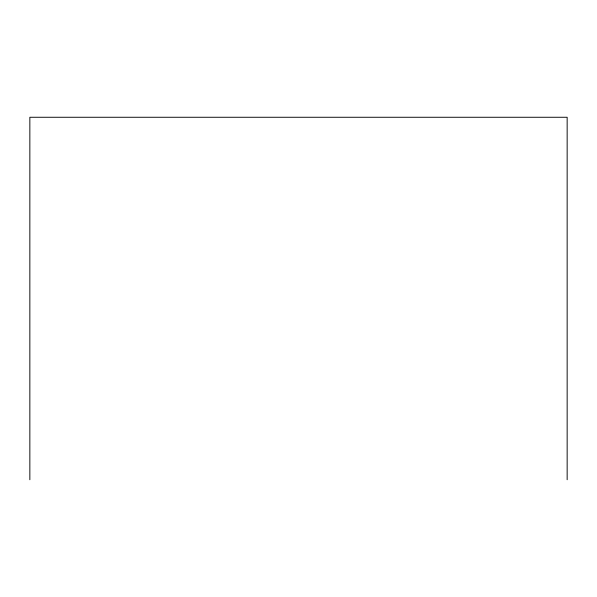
<?xml version="1.0" encoding="UTF-8"?>
<svg xmlns="http://www.w3.org/2000/svg" width="597" height="597" viewBox="0 0 597 597"><rect width="100%" height="100%" fill="white"/><g stroke="black" fill="none" stroke-linecap="round" stroke-linejoin="round"><path stroke-width="0.9" d="M567.15 479.734L567.15 117.266L29.85 117.266L29.85 479.734"/></g></svg>
